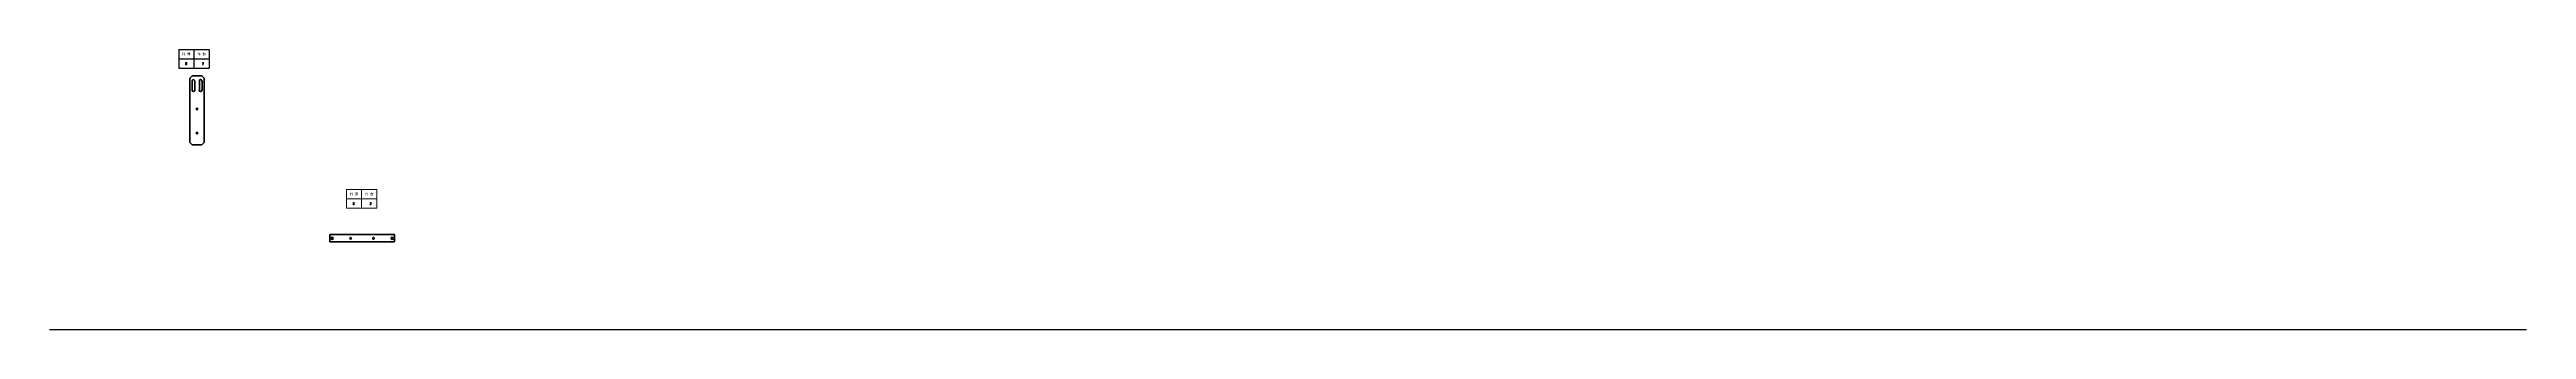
# Model space of a CAD drawing. Header units: millimetres. Extents: x 1201 to 11531, y 1516 to 2683.
import ezdxf
from ezdxf.enums import TextEntityAlignment as Align

# ---------------------------------------------------------------- set-up
doc = ezdxf.new("R2010")
doc.units = ezdxf.units.MM
doc.layers.add('DIM', color=3, linetype='Continuous', lineweight=20)
doc.layers.add('DRAWING', color=7, linetype='Continuous', lineweight=35)
doc.styles.add('DIM', font='romans.shx', dxfattribs={"width": 0.8, "bigfont": 'bigfont.shx'})
doc.styles.get("Standard").update_dxf_attribs({"font": 'arial.ttf'})

# ---------------------------------------------------------------- blocks, each defined once
blk = doc.blocks.new('*T31')
at = {"color": 0, "linetype": 'ByBlock', "lineweight": -2, "transparency": 16777216}
for p, q in [((0, 0), (127, 0)), ((0, 0), (0, -78)), ((63.5, 0), (63.5, -78)), ((127, 0), (127, -78)), ((0, -39), (127, -39)), ((0, -78), (127, -78))]:
    blk.add_line(p, q, dxfattribs=at)
at = {"color": 0, "transparency": 16777216, "char_height": 10, "width": 60.5, "attachment_point": 5}
for s, insert in [('{\\fSimSun|b0|i0|c134|p2;料 厚}', (31.75, -19.5)), ('{\\fSimSun|b0|i0|c134|p2;件 数}', (95.25, -19.5))]:
    blk.add_mtext(s, dxfattribs=dict(at, insert=insert))
blk = doc.blocks.new('拆图参数')
blk.add_blockref('*T31', (-64, 78))
at = {"style": 'DIM', "width": 0.8}
blk.add_attdef('6', text='', height=10, dxfattribs=at).set_placement((-37, 19), align=Align.MIDDLE_LEFT)
blk.add_attdef('1', text='', height=10, dxfattribs=at).set_placement((37, 19), align=Align.MIDDLE_CENTER)

msp = doc.modelspace()

# ---------------------------------------------------------------- linework, layer by layer
at = {"color": 7, "lineweight": 35}
for p, q in [((2640, 1911), (2370, 1911)), ((2370, 1881), (2370, 1911)), ((2640, 1881), (2370, 1881)), ((2640, 1911), (2640, 1881))]:
    msp.add_line(p, q, dxfattribs=at)
msp.add_line((1201, 1516), (11531, 1516))
for centre, radius in [((2380, 1896), 4.5), ((2457, 1896), 3.49), ((2552, 1896), 3.49), ((2630, 1896), 4.5)]:
    msp.add_circle(centre, radius, dxfattribs=at)
at = {"layer": 'DRAWING', "lineweight": 35, "ltscale": 0.353553}
for p, q in [((1796, 2573), (1786, 2563)), ((1846, 2563), (1836, 2573)), ((1786, 2295), (1796, 2285)), ((1836, 2285), (1846, 2295))]:
    msp.add_line(p, q, dxfattribs=at)
at = {"layer": 'DRAWING', "lineweight": 35}
for p, q in [((1786, 2563), (1786, 2295)), ((1796, 2573), (1836, 2573)), ((1796, 2513), (1796, 2552)), ((1807, 2552), (1807, 2513)), ((1826, 2513), (1826, 2552)), ((1837, 2552), (1837, 2513)), ((1846, 2563), (1846, 2295)), ((1796, 2285), (1836, 2285))]:
    msp.add_line(p, q, dxfattribs=at)
for centre in [(1816, 2435), (1816, 2335)]:
    msp.add_circle(centre, 3.4, dxfattribs=at)
for centre, start, end in [((1801, 2552), 0, 180), ((1801, 2513), 180, 0), ((1831, 2552), 0, 180), ((1831, 2513), 180, 0)]:
    msp.add_arc(centre, 5.5, start, end, dxfattribs=at)

# ---------------------------------------------------------------- block references
msp.add_blockref('拆图参数', (1804, 2605)).add_auto_attribs({'1': '2', '6': '8'})
at = {"layer": 'DIM'}
msp.add_blockref('拆图参数', (2503, 2021), dxfattribs=at).add_auto_attribs({'1': '2', '6': '6'})

doc.saveas('drawing.dxf')
